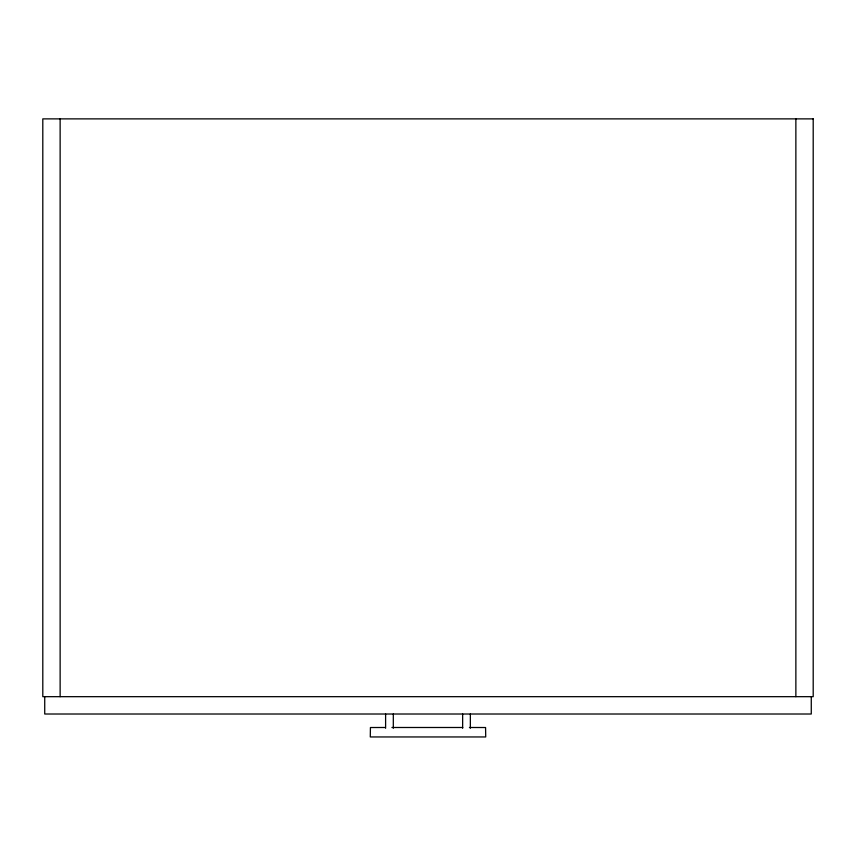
<?xml version="1.0" encoding="UTF-8"?>
<svg xmlns="http://www.w3.org/2000/svg" width="856" height="856" viewBox="0 0 856 856"><rect width="100%" height="100%" fill="white"/><g stroke="black" fill="none" stroke-linecap="round" stroke-linejoin="round"><path stroke-width="1.28" d="M393.311 728.263L393.311 714.011M470.351 728.263L470.351 714.011M385.243 727.493L370.423 727.525L370.284 736.952L485.716 736.952L485.577 727.525L469.42 727.493M391.92 727.493L462.743 727.493M462.647 714.011L462.647 728.263M385.607 714.011L385.607 728.263M811.274 696.677L811.274 714.011L44.726 714.011L44.726 696.677M795.866 118.877L795.866 696.677M60.134 118.877L60.134 696.677M813.2 118.877L42.8 118.877L42.8 696.677L813.2 696.677L813.2 118.877"/></g></svg>
